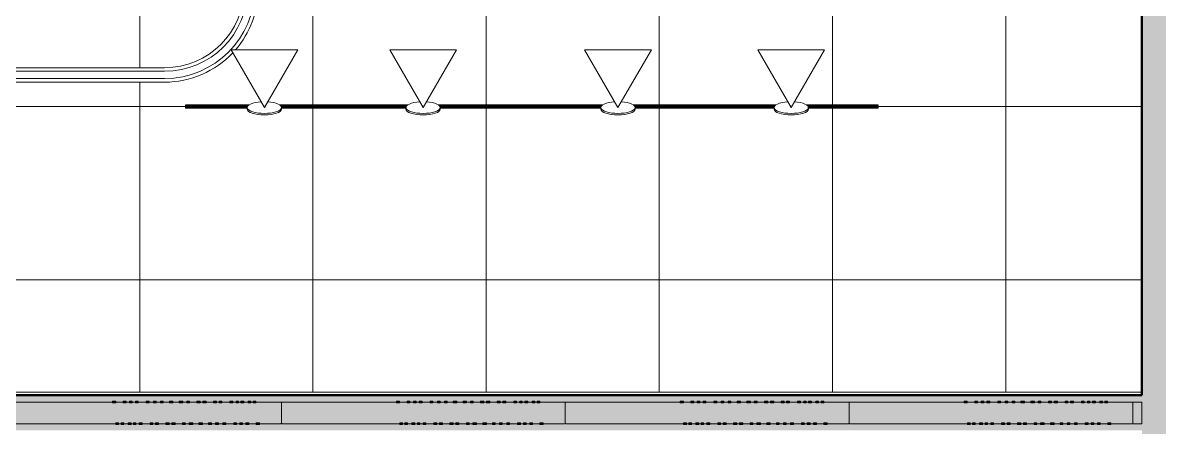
# Model space of a CAD drawing. Header units: inches. Extents: x -956 to 1409, y -1120 to 895.
# Drawn here: x -284.8 to -127.3, y 328.2 to 384.3 of the extents above; entities that cross this region are included whole.
import ezdxf

# ---------------------------------------------------------------- set-up
doc = ezdxf.new("R2010")
doc.units = ezdxf.units.IN
doc.header["$MEASUREMENT"] = 0
for name, color, linetype, lineweight in [('A-CLNG-PATT', 13, 'Continuous', 13), ('A-GENM', 13, 'Continuous', 13), ('A-WALL-PATT', 111, 'Continuous', 13), ('E-LITE-EQPM', 33, 'Continuous', 9), ('I-WALL', 2, 'Continuous', 13)]:
    doc.layers.add(name, color=color, linetype=linetype, lineweight=lineweight)

# ---------------------------------------------------------------- blocks, each defined once
blk = doc.blocks.new('Lighting - Track - Flexible_Cooper_Halo_LF4_ LF8 - Lighting - Track - Flexible_Cooper_Halo_LF4-V61-7TH FLOOR TELECOM RCP')
at = {"layer": 'E-LITE-EQPM', "color": 9}
for p, q in [((-24, 0.23), (-24, 0.23)), ((-15.44, 0.23), (-24, 0.23)), ((-15.44, 0.22), (-24, 0.22)), ((-24, 0.22), (-24, -0.22)), ((-24, 0.22), (-24, 0.22)), ((-24, 0.08), (-24, 0.11)), ((-15.43, 0.11), (-24, 0.11)), ((-15.42, 0.08), (-24, 0.08)), ((-24, 0.03), (-15.4, 0.03)), ((-10.73, 0.03), (6.6, 0.03)), ((6.58, 0.08), (-10.71, 0.08)), ((6.57, 0.11), (-10.7, 0.11)), ((6.56, 0.23), (-10.69, 0.23)), ((6.56, 0.22), (-10.69, 0.22)), ((11.27, 0.03), (24, 0.03)), ((24, 0.08), (11.29, 0.08)), ((24, 0.11), (11.3, 0.11)), ((24, 0.23), (11.31, 0.23)), ((24, 0.22), (11.31, 0.22)), ((24, 0.23), (24, 0.23)), ((24, -0.22), (24, 0.22)), ((24, 0.22), (24, 0.22)), ((24, 0.11), (24, 0.08)), ((-15.37, -0.03), (-24, -0.03)), ((-24, -0.11), (-24, -0.08)), ((-15.36, -0.08), (-24, -0.08)), ((-24, -0.11), (-15.32, -0.11)), ((-24, -0.22), (-15.18, -0.22)), ((-24, -0.22), (-24, -0.22)), ((-24, -0.23), (-24, -0.23)), ((-15.18, -0.23), (-24, -0.23)), ((6.82, -0.23), (-10.95, -0.23)), ((-10.94, -0.22), (6.82, -0.22)), ((-10.81, -0.11), (6.68, -0.11)), ((6.64, -0.08), (-10.77, -0.08)), ((6.63, -0.03), (-10.75, -0.03)), ((24, -0.23), (11.05, -0.23)), ((11.06, -0.22), (24, -0.22)), ((11.19, -0.11), (24, -0.11)), ((24, -0.08), (11.23, -0.08)), ((24, -0.03), (11.25, -0.03)), ((24, -0.08), (24, -0.11)), ((24, -0.22), (24, -0.22)), ((24, -0.23), (24, -0.23))]:
    blk.add_line(p, q, dxfattribs=at)
blk = doc.blocks.new('Lighting - Track Head - Spot - Lighting - Track Head - Spot-5499910-7TH FLOOR TELECOM RCP')
at = {"layer": 'E-LITE-EQPM', "color": 9}
for p, q in [((-8, 4.62), (-8, -4.62)), ((0, 0), (-8, 4.62)), ((0.02, 2.38), (0.23, 2.38)), ((-8, -4.62), (0, 0)), ((0.23, -2.38), (0.02, -2.38))]:
    blk.add_line(p, q, dxfattribs=at)
for centre, start_param, end_param in [((0.02, 0), 4.712389, 7.664978), ((0.23, 0), 4.712389, 6.283185), ((0.02, 0), 1.7598, 4.712389), ((0.23, 0), 3.141593, 4.712389)]:
    blk.add_ellipse(centre, major_axis=(0, 2.38), ratio=0.34202, start_param=start_param, end_param=end_param, dxfattribs=at)
blk = doc.blocks.new('Lighting - Track - Flexible_Cooper_Halo_LF4_ LF8 - Lighting - Track - Flexible_Cooper_Halo_LF4-V62-7TH FLOOR TELECOM RCP')
at = {"layer": 'E-LITE-EQPM', "color": 9}
for p, q in [((-24, 0.23), (-24, 0.23)), ((-14.44, 0.23), (-24, 0.23)), ((-14.44, 0.22), (-24, 0.22)), ((-24, 0.22), (-24, -0.22)), ((-24, 0.22), (-24, 0.22)), ((-24, 0.08), (-24, 0.11)), ((-14.43, 0.11), (-24, 0.11)), ((-14.42, 0.08), (-24, 0.08)), ((-24, 0.03), (-14.4, 0.03)), ((-9.73, 0.03), (9.6, 0.03)), ((9.58, 0.08), (-9.71, 0.08)), ((9.57, 0.11), (-9.7, 0.11)), ((9.56, 0.23), (-9.69, 0.23)), ((9.56, 0.22), (-9.69, 0.22)), ((14.27, 0.03), (24, 0.03)), ((24, 0.08), (14.29, 0.08)), ((24, 0.11), (14.3, 0.11)), ((24, 0.23), (14.31, 0.23)), ((24, 0.22), (14.31, 0.22)), ((24, 0.23), (24, 0.23)), ((24, -0.22), (24, 0.22)), ((24, 0.22), (24, 0.22)), ((24, 0.11), (24, 0.08)), ((-14.37, -0.03), (-24, -0.03)), ((-24, -0.11), (-24, -0.08)), ((-14.36, -0.08), (-24, -0.08)), ((-24, -0.11), (-14.32, -0.11)), ((-24, -0.22), (-14.18, -0.22)), ((-24, -0.22), (-24, -0.22)), ((-24, -0.23), (-24, -0.23)), ((-14.18, -0.23), (-24, -0.23)), ((9.82, -0.23), (-9.95, -0.23)), ((-9.94, -0.22), (9.82, -0.22)), ((-9.81, -0.11), (9.68, -0.11)), ((9.64, -0.08), (-9.77, -0.08)), ((9.63, -0.03), (-9.75, -0.03)), ((24, -0.23), (14.05, -0.23)), ((14.06, -0.22), (24, -0.22)), ((14.19, -0.11), (24, -0.11)), ((24, -0.08), (14.23, -0.08)), ((24, -0.03), (14.25, -0.03)), ((24, -0.08), (24, -0.11)), ((24, -0.22), (24, -0.22)), ((24, -0.23), (24, -0.23))]:
    blk.add_line(p, q, dxfattribs=at)
blk = doc.blocks.new('Single Panel Right Angle _14_-20__ _4267-6096_ - 3_ _931_-4952213-7TH FLOOR TELECOM RCP')
at = {"layer": 'A-GENM', "lineweight": 9}
for p, q in [((4.29, 1.63), (4.75, 1.63)), ((4.29, 1.38), (4.29, 1.63)), ((4.75, 1.63), (4.75, 1.38)), ((5.78, 1.63), (6.18, 1.63)), ((5.78, 1.38), (5.78, 1.63)), ((6.18, 1.63), (6.18, 1.38)), ((6.66, 1.63), (7.04, 1.63)), ((6.66, 1.38), (6.66, 1.63)), ((7.04, 1.63), (7.04, 1.38)), ((7.47, 1.63), (7.86, 1.63)), ((7.47, 1.38), (7.47, 1.63)), ((7.86, 1.63), (7.86, 1.38)), ((8.97, 1.63), (9.36, 1.63)), ((8.97, 1.38), (8.97, 1.63)), ((9.36, 1.63), (9.36, 1.38)), ((9.98, 1.63), (10.36, 1.63)), ((9.98, 1.38), (9.98, 1.63)), ((10.36, 1.63), (10.36, 1.38)), ((10.95, 1.63), (11.33, 1.63)), ((10.95, 1.38), (10.95, 1.63)), ((11.33, 1.63), (11.33, 1.38)), ((12.18, 1.63), (12.67, 1.63)), ((12.18, 1.38), (12.18, 1.63)), ((12.67, 1.63), (12.67, 1.38)), ((13.54, 1.63), (14.04, 1.63)), ((13.54, 1.38), (13.54, 1.63)), ((14.04, 1.63), (14.04, 1.38)), ((14.57, 1.63), (14.95, 1.63)), ((14.57, 1.38), (14.57, 1.63)), ((14.95, 1.63), (14.95, 1.38)), ((15.98, 1.63), (16.42, 1.63)), ((15.98, 1.38), (15.98, 1.63)), ((16.42, 1.63), (16.42, 1.38)), ((16.8, 1.63), (17.26, 1.63)), ((16.8, 1.38), (16.8, 1.63)), ((17.26, 1.63), (17.26, 1.38)), ((18.28, 1.63), (18.68, 1.63)), ((18.28, 1.38), (18.28, 1.63)), ((18.68, 1.63), (18.68, 1.38)), ((19.05, 1.63), (19.45, 1.63)), ((19.05, 1.38), (19.05, 1.63)), ((19.45, 1.63), (19.45, 1.38)), ((20.55, 1.63), (20.94, 1.63)), ((20.55, 1.38), (20.55, 1.63)), ((20.94, 1.63), (20.94, 1.38)), ((21.41, 1.63), (21.74, 1.63)), ((21.41, 1.38), (21.41, 1.63)), ((21.74, 1.63), (21.74, 1.38)), ((22.08, 1.63), (22.49, 1.63)), ((22.08, 1.38), (22.08, 1.63)), ((22.49, 1.63), (22.49, 1.38)), ((23.09, 1.63), (23.47, 1.63)), ((23.09, 1.38), (23.09, 1.63)), ((23.47, 1.63), (23.47, 1.38)), ((23.8, 1.63), (24.18, 1.63)), ((23.8, 1.38), (23.8, 1.63)), ((24.18, 1.63), (24.18, 1.38)), ((43.62, 1.63), (44.08, 1.63)), ((43.62, 1.38), (43.62, 1.63)), ((44.08, 1.63), (44.08, 1.38)), ((45.11, 1.63), (45.51, 1.63)), ((45.11, 1.38), (45.11, 1.63)), ((45.51, 1.63), (45.51, 1.38)), ((45.99, 1.63), (46.37, 1.63)), ((45.99, 1.38), (45.99, 1.63)), ((46.37, 1.63), (46.37, 1.38)), ((46.79, 1.63), (47.19, 1.63)), ((46.79, 1.38), (46.79, 1.63)), ((47.19, 1.63), (47.19, 1.38)), ((48.3, 1.63), (48.69, 1.63)), ((48.3, 1.38), (48.3, 1.63)), ((48.69, 1.63), (48.69, 1.38)), ((49.31, 1.63), (49.69, 1.63)), ((49.31, 1.38), (49.31, 1.63)), ((49.69, 1.63), (49.69, 1.38)), ((50.27, 1.63), (50.66, 1.63)), ((50.27, 1.38), (50.27, 1.63)), ((50.66, 1.63), (50.66, 1.38)), ((51.51, 1.63), (52, 1.63)), ((51.51, 1.38), (51.51, 1.63)), ((52, 1.63), (52, 1.38)), ((52.87, 1.63), (53.37, 1.63)), ((52.87, 1.38), (52.87, 1.63)), ((53.37, 1.63), (53.37, 1.38)), ((53.9, 1.63), (54.28, 1.63)), ((53.9, 1.38), (53.9, 1.63)), ((54.28, 1.63), (54.28, 1.38)), ((55.31, 1.63), (55.75, 1.63)), ((55.31, 1.38), (55.31, 1.63)), ((55.75, 1.63), (55.75, 1.38)), ((56.13, 1.63), (56.59, 1.63)), ((56.13, 1.38), (56.13, 1.63)), ((56.59, 1.63), (56.59, 1.38)), ((57.61, 1.63), (58.01, 1.63)), ((57.61, 1.38), (57.61, 1.63)), ((58.01, 1.63), (58.01, 1.38)), ((58.38, 1.63), (58.78, 1.63)), ((58.38, 1.38), (58.38, 1.63)), ((58.78, 1.63), (58.78, 1.38)), ((59.88, 1.63), (60.27, 1.63)), ((59.88, 1.38), (59.88, 1.63)), ((60.27, 1.63), (60.27, 1.38)), ((60.74, 1.63), (61.07, 1.63)), ((60.74, 1.38), (60.74, 1.63)), ((61.07, 1.63), (61.07, 1.38)), ((61.41, 1.63), (61.82, 1.63)), ((61.41, 1.38), (61.41, 1.63)), ((61.82, 1.63), (61.82, 1.38)), ((62.42, 1.63), (62.79, 1.63)), ((62.42, 1.38), (62.42, 1.63)), ((62.79, 1.63), (62.79, 1.38)), ((63.13, 1.63), (63.51, 1.63)), ((63.13, 1.38), (63.13, 1.63)), ((63.51, 1.63), (63.51, 1.38)), ((82.95, 1.63), (83.41, 1.63)), ((82.95, 1.38), (82.95, 1.63)), ((83.41, 1.63), (83.41, 1.38)), ((84.43, 1.63), (84.83, 1.63)), ((84.43, 1.38), (84.43, 1.63)), ((84.83, 1.63), (84.83, 1.38)), ((85.32, 1.63), (85.69, 1.63)), ((85.32, 1.38), (85.32, 1.63)), ((85.69, 1.63), (85.69, 1.38)), ((86.12, 1.63), (86.52, 1.63)), ((86.12, 1.38), (86.12, 1.63)), ((86.52, 1.63), (86.52, 1.38)), ((87.62, 1.63), (88.02, 1.63)), ((87.62, 1.38), (87.62, 1.63)), ((88.02, 1.63), (88.02, 1.38)), ((88.64, 1.63), (89.02, 1.63)), ((88.64, 1.38), (88.64, 1.63)), ((89.02, 1.63), (89.02, 1.38)), ((89.6, 1.63), (89.99, 1.63)), ((89.6, 1.38), (89.6, 1.63)), ((89.99, 1.63), (89.99, 1.38)), ((90.83, 1.63), (91.33, 1.63)), ((90.83, 1.38), (90.83, 1.63)), ((91.33, 1.63), (91.33, 1.38)), ((92.2, 1.63), (92.7, 1.63)), ((92.2, 1.38), (92.2, 1.63)), ((92.7, 1.63), (92.7, 1.38)), ((93.23, 1.63), (93.61, 1.63)), ((93.23, 1.38), (93.23, 1.63)), ((93.61, 1.63), (93.61, 1.38)), ((94.64, 1.63), (95.08, 1.63)), ((94.64, 1.38), (94.64, 1.63)), ((95.08, 1.63), (95.08, 1.38)), ((95.46, 1.63), (95.91, 1.63)), ((95.46, 1.38), (95.46, 1.63)), ((95.91, 1.63), (95.91, 1.38)), ((96.94, 1.63), (97.34, 1.63)), ((96.94, 1.38), (96.94, 1.63)), ((97.34, 1.63), (97.34, 1.38)), ((97.71, 1.63), (98.11, 1.63)), ((97.71, 1.38), (97.71, 1.63)), ((98.11, 1.63), (98.11, 1.38)), ((99.21, 1.63), (99.6, 1.63)), ((99.21, 1.38), (99.21, 1.63)), ((99.6, 1.63), (99.6, 1.38)), ((100.07, 1.63), (100.4, 1.63)), ((100.07, 1.38), (100.07, 1.63)), ((100.4, 1.63), (100.4, 1.38)), ((100.74, 1.63), (101.15, 1.63)), ((100.74, 1.38), (100.74, 1.63)), ((101.15, 1.63), (101.15, 1.38)), ((101.75, 1.63), (102.12, 1.63)), ((101.75, 1.38), (101.75, 1.63)), ((102.12, 1.63), (102.12, 1.38)), ((102.46, 1.63), (102.84, 1.63)), ((102.46, 1.38), (102.46, 1.63)), ((102.84, 1.63), (102.84, 1.38)), ((122.28, 1.63), (122.74, 1.63)), ((122.28, 1.38), (122.28, 1.63)), ((122.74, 1.63), (122.74, 1.38)), ((123.76, 1.63), (124.16, 1.63)), ((123.76, 1.38), (123.76, 1.63)), ((124.16, 1.63), (124.16, 1.38)), ((124.65, 1.63), (125.02, 1.63)), ((124.65, 1.38), (124.65, 1.63)), ((125.02, 1.63), (125.02, 1.38)), ((125.45, 1.63), (125.85, 1.63)), ((125.45, 1.38), (125.45, 1.63)), ((125.85, 1.63), (125.85, 1.38)), ((126.95, 1.63), (127.35, 1.63)), ((126.95, 1.38), (126.95, 1.63)), ((127.35, 1.63), (127.35, 1.38)), ((127.97, 1.63), (128.35, 1.63)), ((127.97, 1.38), (127.97, 1.63)), ((128.35, 1.63), (128.35, 1.38)), ((128.93, 1.63), (129.32, 1.63)), ((128.93, 1.38), (128.93, 1.63)), ((129.32, 1.63), (129.32, 1.38)), ((130.16, 1.63), (130.66, 1.63)), ((130.16, 1.38), (130.16, 1.63)), ((130.66, 1.63), (130.66, 1.38)), ((131.53, 1.63), (132.03, 1.63)), ((131.53, 1.38), (131.53, 1.63)), ((132.03, 1.63), (132.03, 1.38)), ((132.56, 1.63), (132.94, 1.63)), ((132.56, 1.38), (132.56, 1.63)), ((132.94, 1.63), (132.94, 1.38)), ((133.97, 1.63), (134.41, 1.63)), ((133.97, 1.38), (133.97, 1.63)), ((134.41, 1.63), (134.41, 1.38)), ((134.79, 1.63), (135.24, 1.63)), ((134.79, 1.38), (134.79, 1.63)), ((135.24, 1.63), (135.24, 1.38)), ((136.27, 1.63), (136.67, 1.63)), ((136.27, 1.38), (136.27, 1.63)), ((136.67, 1.63), (136.67, 1.38)), ((137.04, 1.63), (137.44, 1.63)), ((137.04, 1.38), (137.04, 1.63)), ((137.44, 1.63), (137.44, 1.38)), ((138.54, 1.63), (138.93, 1.63)), ((138.54, 1.38), (138.54, 1.63)), ((138.93, 1.63), (138.93, 1.38)), ((139.4, 1.63), (139.73, 1.63)), ((139.4, 1.38), (139.4, 1.63)), ((139.73, 1.63), (139.73, 1.38)), ((140.07, 1.63), (140.48, 1.63)), ((140.07, 1.38), (140.07, 1.63)), ((140.48, 1.63), (140.48, 1.38)), ((141.08, 1.63), (141.45, 1.63)), ((141.08, 1.38), (141.08, 1.63)), ((141.45, 1.63), (141.45, 1.38)), ((141.79, 1.63), (142.16, 1.63)), ((141.79, 1.38), (141.79, 1.63)), ((142.16, 1.63), (142.16, 1.38)), ((4.75, 1.38), (4.29, 1.38)), ((6.18, 1.38), (5.78, 1.38)), ((7.04, 1.38), (6.66, 1.38)), ((7.86, 1.38), (7.47, 1.38)), ((9.36, 1.38), (8.97, 1.38)), ((10.36, 1.38), (9.98, 1.38)), ((11.33, 1.38), (10.95, 1.38)), ((12.67, 1.38), (12.18, 1.38)), ((14.04, 1.38), (13.54, 1.38)), ((14.95, 1.38), (14.57, 1.38)), ((16.42, 1.38), (15.98, 1.38)), ((17.26, 1.38), (16.8, 1.38)), ((18.68, 1.38), (18.28, 1.38)), ((19.45, 1.38), (19.05, 1.38)), ((20.94, 1.38), (20.55, 1.38)), ((21.74, 1.38), (21.41, 1.38)), ((22.49, 1.38), (22.08, 1.38)), ((23.47, 1.38), (23.09, 1.38)), ((24.18, 1.38), (23.8, 1.38)), ((44.08, 1.38), (43.62, 1.38)), ((45.51, 1.38), (45.11, 1.38)), ((46.37, 1.38), (45.99, 1.38)), ((47.19, 1.38), (46.79, 1.38)), ((48.69, 1.38), (48.3, 1.38)), ((49.69, 1.38), (49.31, 1.38)), ((50.66, 1.38), (50.27, 1.38)), ((52, 1.38), (51.51, 1.38)), ((53.37, 1.38), (52.87, 1.38)), ((54.28, 1.38), (53.9, 1.38)), ((55.75, 1.38), (55.31, 1.38)), ((56.59, 1.38), (56.13, 1.38)), ((58.01, 1.38), (57.61, 1.38)), ((58.78, 1.38), (58.38, 1.38)), ((60.27, 1.38), (59.88, 1.38)), ((61.07, 1.38), (60.74, 1.38)), ((61.82, 1.38), (61.41, 1.38)), ((62.79, 1.38), (62.42, 1.38)), ((63.51, 1.38), (63.13, 1.38)), ((83.41, 1.38), (82.95, 1.38)), ((84.83, 1.38), (84.43, 1.38)), ((85.69, 1.38), (85.32, 1.38)), ((86.52, 1.38), (86.12, 1.38)), ((88.02, 1.38), (87.62, 1.38)), ((89.02, 1.38), (88.64, 1.38)), ((89.99, 1.38), (89.6, 1.38)), ((91.33, 1.38), (90.83, 1.38)), ((92.7, 1.38), (92.2, 1.38)), ((93.61, 1.38), (93.23, 1.38)), ((95.08, 1.38), (94.64, 1.38)), ((95.91, 1.38), (95.46, 1.38)), ((97.34, 1.38), (96.94, 1.38)), ((98.11, 1.38), (97.71, 1.38)), ((99.6, 1.38), (99.21, 1.38)), ((100.4, 1.38), (100.07, 1.38)), ((101.15, 1.38), (100.74, 1.38)), ((102.12, 1.38), (101.75, 1.38)), ((102.84, 1.38), (102.46, 1.38)), ((122.74, 1.38), (122.28, 1.38)), ((124.16, 1.38), (123.76, 1.38)), ((125.02, 1.38), (124.65, 1.38)), ((125.85, 1.38), (125.45, 1.38)), ((127.35, 1.38), (126.95, 1.38)), ((128.35, 1.38), (127.97, 1.38)), ((129.32, 1.38), (128.93, 1.38)), ((130.66, 1.38), (130.16, 1.38)), ((132.03, 1.38), (131.53, 1.38)), ((132.94, 1.38), (132.56, 1.38)), ((134.41, 1.38), (133.97, 1.38)), ((135.24, 1.38), (134.79, 1.38)), ((136.67, 1.38), (136.27, 1.38)), ((137.44, 1.38), (137.04, 1.38)), ((138.93, 1.38), (138.54, 1.38)), ((139.73, 1.38), (139.4, 1.38)), ((140.48, 1.38), (140.07, 1.38)), ((141.45, 1.38), (141.08, 1.38)), ((142.16, 1.38), (141.79, 1.38)), ((4.77, -1.63), (4.77, -1.38)), ((4.77, -1.38), (5.14, -1.38)), ((5.14, -1.38), (5.14, -1.63)), ((5.48, -1.63), (5.48, -1.38)), ((5.48, -1.38), (5.85, -1.38)), ((5.85, -1.38), (5.85, -1.63)), ((6.45, -1.63), (6.45, -1.38)), ((6.45, -1.38), (6.87, -1.38)), ((6.87, -1.38), (6.87, -1.63)), ((7.2, -1.63), (7.2, -1.38)), ((7.2, -1.38), (7.53, -1.38)), ((7.53, -1.38), (7.53, -1.63)), ((8, -1.63), (8, -1.38)), ((8, -1.38), (8.39, -1.38)), ((8.39, -1.38), (8.39, -1.63)), ((9.5, -1.63), (9.5, -1.38)), ((9.5, -1.38), (9.9, -1.38)), ((9.9, -1.38), (9.9, -1.63)), ((10.26, -1.63), (10.26, -1.38)), ((10.26, -1.38), (10.66, -1.38)), ((10.66, -1.38), (10.66, -1.63)), ((11.69, -1.63), (11.69, -1.38)), ((11.69, -1.38), (12.15, -1.38)), ((12.15, -1.38), (12.15, -1.63)), ((12.53, -1.63), (12.53, -1.38)), ((12.53, -1.38), (12.97, -1.38)), ((12.97, -1.38), (12.97, -1.63)), ((13.99, -1.63), (13.99, -1.38)), ((13.99, -1.38), (14.38, -1.38)), ((14.38, -1.38), (14.38, -1.63)), ((14.91, -1.63), (14.91, -1.38)), ((14.91, -1.38), (15.41, -1.38)), ((15.41, -1.38), (15.41, -1.63)), ((16.28, -1.63), (16.28, -1.38)), ((16.28, -1.38), (16.77, -1.38)), ((16.77, -1.38), (16.77, -1.63)), ((17.62, -1.63), (17.62, -1.38)), ((17.62, -1.38), (18, -1.38)), ((18, -1.38), (18, -1.63)), ((18.59, -1.63), (18.59, -1.38)), ((18.59, -1.38), (18.96, -1.38)), ((18.96, -1.38), (18.96, -1.63)), ((19.59, -1.63), (19.59, -1.38)), ((19.59, -1.38), (19.98, -1.38)), ((19.98, -1.38), (19.98, -1.63)), ((21.08, -1.63), (21.08, -1.38)), ((21.08, -1.38), (21.48, -1.38)), ((21.48, -1.38), (21.48, -1.63)), ((21.91, -1.63), (21.91, -1.38)), ((21.91, -1.38), (22.28, -1.38)), ((22.28, -1.38), (22.28, -1.63)), ((22.77, -1.63), (22.77, -1.38)), ((22.77, -1.38), (23.17, -1.38)), ((23.17, -1.38), (23.17, -1.63)), ((24.2, -1.63), (24.2, -1.38)), ((24.2, -1.38), (24.65, -1.38)), ((24.65, -1.38), (24.65, -1.63)), ((44.1, -1.63), (44.1, -1.38)), ((44.1, -1.38), (44.47, -1.38)), ((44.47, -1.38), (44.47, -1.63)), ((44.81, -1.63), (44.81, -1.38)), ((44.81, -1.38), (45.18, -1.38)), ((45.18, -1.38), (45.18, -1.63)), ((45.78, -1.63), (45.78, -1.38)), ((45.78, -1.38), (46.19, -1.38)), ((46.19, -1.38), (46.19, -1.63)), ((46.53, -1.63), (46.53, -1.38)), ((46.53, -1.38), (46.86, -1.38)), ((46.86, -1.38), (46.86, -1.63)), ((47.33, -1.63), (47.33, -1.38)), ((47.33, -1.38), (47.72, -1.38)), ((47.72, -1.38), (47.72, -1.63)), ((48.83, -1.63), (48.83, -1.38)), ((48.83, -1.38), (49.23, -1.38)), ((49.23, -1.38), (49.23, -1.63)), ((49.59, -1.63), (49.59, -1.38)), ((49.59, -1.38), (49.99, -1.38)), ((49.99, -1.38), (49.99, -1.63)), ((51.02, -1.63), (51.02, -1.38)), ((51.02, -1.38), (51.48, -1.38)), ((51.48, -1.38), (51.48, -1.63)), ((51.85, -1.63), (51.85, -1.38)), ((51.85, -1.38), (52.3, -1.38)), ((52.3, -1.38), (52.3, -1.63)), ((53.32, -1.63), (53.32, -1.38)), ((53.32, -1.38), (53.71, -1.38)), ((53.71, -1.38), (53.71, -1.63)), ((54.24, -1.63), (54.24, -1.38)), ((54.24, -1.38), (54.74, -1.38)), ((54.74, -1.38), (54.74, -1.63)), ((55.61, -1.63), (55.61, -1.38)), ((55.61, -1.38), (56.1, -1.38)), ((56.1, -1.38), (56.1, -1.63)), ((56.95, -1.63), (56.95, -1.38)), ((56.95, -1.38), (57.33, -1.38)), ((57.33, -1.38), (57.33, -1.63)), ((57.92, -1.63), (57.92, -1.38)), ((57.92, -1.38), (58.29, -1.38)), ((58.29, -1.38), (58.29, -1.63)), ((58.92, -1.63), (58.92, -1.38)), ((58.92, -1.38), (59.31, -1.38)), ((59.31, -1.38), (59.31, -1.63)), ((60.41, -1.63), (60.41, -1.38)), ((60.41, -1.38), (60.81, -1.38)), ((60.81, -1.38), (60.81, -1.63)), ((61.24, -1.63), (61.24, -1.38)), ((61.24, -1.38), (61.61, -1.38)), ((61.61, -1.38), (61.61, -1.63)), ((62.1, -1.63), (62.1, -1.38)), ((62.1, -1.38), (62.5, -1.38)), ((62.5, -1.38), (62.5, -1.63)), ((63.53, -1.63), (63.53, -1.38)), ((63.53, -1.38), (63.98, -1.38)), ((63.98, -1.38), (63.98, -1.63)), ((83.43, -1.63), (83.43, -1.38)), ((83.43, -1.38), (83.8, -1.38)), ((83.8, -1.38), (83.8, -1.63)), ((84.14, -1.63), (84.14, -1.38)), ((84.14, -1.38), (84.51, -1.38)), ((84.51, -1.38), (84.51, -1.63)), ((85.11, -1.63), (85.11, -1.38)), ((85.11, -1.38), (85.52, -1.38)), ((85.52, -1.38), (85.52, -1.63)), ((85.86, -1.63), (85.86, -1.38)), ((85.86, -1.38), (86.19, -1.38)), ((86.19, -1.38), (86.19, -1.63)), ((86.66, -1.63), (86.66, -1.38)), ((86.66, -1.38), (87.05, -1.38)), ((87.05, -1.38), (87.05, -1.63)), ((88.16, -1.63), (88.16, -1.38)), ((88.16, -1.38), (88.55, -1.38)), ((88.55, -1.38), (88.55, -1.63)), ((88.92, -1.63), (88.92, -1.38)), ((88.92, -1.38), (89.32, -1.38)), ((89.32, -1.38), (89.32, -1.63)), ((90.35, -1.63), (90.35, -1.38)), ((90.35, -1.38), (90.8, -1.38)), ((90.8, -1.38), (90.8, -1.63)), ((91.18, -1.63), (91.18, -1.38)), ((91.18, -1.38), (91.63, -1.38)), ((91.63, -1.38), (91.63, -1.63)), ((92.65, -1.63), (92.65, -1.38)), ((92.65, -1.38), (93.04, -1.38)), ((93.04, -1.38), (93.04, -1.63)), ((93.57, -1.63), (93.57, -1.38)), ((93.57, -1.38), (94.07, -1.38)), ((94.07, -1.38), (94.07, -1.63)), ((94.94, -1.63), (94.94, -1.38)), ((94.94, -1.38), (95.43, -1.38)), ((95.43, -1.38), (95.43, -1.63)), ((96.27, -1.63), (96.27, -1.38)), ((96.27, -1.38), (96.66, -1.38)), ((96.66, -1.38), (96.66, -1.63)), ((97.25, -1.63), (97.25, -1.38)), ((97.25, -1.38), (97.62, -1.38)), ((97.62, -1.38), (97.62, -1.63)), ((98.25, -1.63), (98.25, -1.38)), ((98.25, -1.38), (98.64, -1.38)), ((98.64, -1.38), (98.64, -1.63)), ((99.74, -1.63), (99.74, -1.38)), ((99.74, -1.38), (100.14, -1.38)), ((100.14, -1.38), (100.14, -1.63)), ((100.57, -1.63), (100.57, -1.38)), ((100.57, -1.38), (100.94, -1.38)), ((100.94, -1.38), (100.94, -1.63)), ((101.43, -1.63), (101.43, -1.38)), ((101.43, -1.38), (101.83, -1.38)), ((101.83, -1.38), (101.83, -1.63)), ((102.86, -1.63), (102.86, -1.38)), ((102.86, -1.38), (103.31, -1.38)), ((103.31, -1.38), (103.31, -1.63)), ((122.76, -1.63), (122.76, -1.38)), ((122.76, -1.38), (123.13, -1.38)), ((123.13, -1.38), (123.13, -1.63)), ((123.47, -1.63), (123.47, -1.38)), ((123.47, -1.38), (123.84, -1.38)), ((123.84, -1.38), (123.84, -1.63)), ((124.44, -1.63), (124.44, -1.38)), ((124.44, -1.38), (124.85, -1.38)), ((124.85, -1.38), (124.85, -1.63)), ((125.19, -1.63), (125.19, -1.38)), ((125.19, -1.38), (125.52, -1.38)), ((125.52, -1.38), (125.52, -1.63)), ((125.99, -1.63), (125.99, -1.38)), ((125.99, -1.38), (126.38, -1.38)), ((126.38, -1.38), (126.38, -1.63)), ((127.48, -1.63), (127.48, -1.38)), ((127.48, -1.38), (127.88, -1.38)), ((127.88, -1.38), (127.88, -1.63)), ((128.25, -1.63), (128.25, -1.38)), ((128.25, -1.38), (128.65, -1.38)), ((128.65, -1.38), (128.65, -1.63)), ((129.68, -1.63), (129.68, -1.38)), ((129.68, -1.38), (130.13, -1.38)), ((130.13, -1.38), (130.13, -1.63)), ((130.51, -1.63), (130.51, -1.38)), ((130.51, -1.38), (130.95, -1.38)), ((130.95, -1.38), (130.95, -1.63)), ((131.98, -1.63), (131.98, -1.38)), ((131.98, -1.38), (132.36, -1.38)), ((132.36, -1.38), (132.36, -1.63)), ((132.89, -1.63), (132.89, -1.38)), ((132.89, -1.38), (133.4, -1.38)), ((133.4, -1.38), (133.4, -1.63)), ((134.26, -1.63), (134.26, -1.38)), ((134.26, -1.38), (134.76, -1.38)), ((134.76, -1.38), (134.76, -1.63)), ((135.6, -1.63), (135.6, -1.38)), ((135.6, -1.38), (135.99, -1.38)), ((135.99, -1.38), (135.99, -1.63)), ((136.57, -1.63), (136.57, -1.38)), ((136.57, -1.38), (136.95, -1.38)), ((136.95, -1.38), (136.95, -1.63)), ((137.57, -1.63), (137.57, -1.38)), ((137.57, -1.38), (137.97, -1.38)), ((137.97, -1.38), (137.97, -1.63)), ((139.07, -1.63), (139.07, -1.38)), ((139.07, -1.38), (139.47, -1.38)), ((139.47, -1.38), (139.47, -1.63)), ((139.9, -1.63), (139.9, -1.38)), ((139.9, -1.38), (140.27, -1.38)), ((140.27, -1.38), (140.27, -1.63)), ((140.76, -1.63), (140.76, -1.38)), ((140.76, -1.38), (141.16, -1.38)), ((141.16, -1.38), (141.16, -1.63)), ((142.18, -1.63), (142.18, -1.38)), ((142.18, -1.38), (142.64, -1.38)), ((142.64, -1.38), (142.64, -1.63)), ((5.14, -1.63), (4.77, -1.63)), ((5.85, -1.63), (5.48, -1.63)), ((6.87, -1.63), (6.45, -1.63)), ((7.53, -1.63), (7.2, -1.63)), ((8.39, -1.63), (8, -1.63)), ((9.9, -1.63), (9.5, -1.63)), ((10.66, -1.63), (10.26, -1.63)), ((12.15, -1.63), (11.69, -1.63)), ((12.97, -1.63), (12.53, -1.63)), ((14.38, -1.63), (13.99, -1.63)), ((15.41, -1.63), (14.91, -1.63)), ((16.77, -1.63), (16.28, -1.63)), ((18, -1.63), (17.62, -1.63)), ((18.96, -1.63), (18.59, -1.63)), ((19.98, -1.63), (19.59, -1.63)), ((21.48, -1.63), (21.08, -1.63)), ((22.28, -1.63), (21.91, -1.63)), ((23.17, -1.63), (22.77, -1.63)), ((24.65, -1.63), (24.2, -1.63)), ((44.47, -1.63), (44.1, -1.63)), ((45.18, -1.63), (44.81, -1.63)), ((46.19, -1.63), (45.78, -1.63)), ((46.86, -1.63), (46.53, -1.63)), ((47.72, -1.63), (47.33, -1.63)), ((49.23, -1.63), (48.83, -1.63)), ((49.99, -1.63), (49.59, -1.63)), ((51.48, -1.63), (51.02, -1.63)), ((52.3, -1.63), (51.85, -1.63)), ((53.71, -1.63), (53.32, -1.63)), ((54.74, -1.63), (54.24, -1.63)), ((56.1, -1.63), (55.61, -1.63)), ((57.33, -1.63), (56.95, -1.63)), ((58.29, -1.63), (57.92, -1.63)), ((59.31, -1.63), (58.92, -1.63)), ((60.81, -1.63), (60.41, -1.63)), ((61.61, -1.63), (61.24, -1.63)), ((62.5, -1.63), (62.1, -1.63)), ((63.98, -1.63), (63.53, -1.63)), ((83.8, -1.63), (83.43, -1.63)), ((84.51, -1.63), (84.14, -1.63)), ((85.52, -1.63), (85.11, -1.63)), ((86.19, -1.63), (85.86, -1.63)), ((87.05, -1.63), (86.66, -1.63)), ((88.55, -1.63), (88.16, -1.63)), ((89.32, -1.63), (88.92, -1.63)), ((90.8, -1.63), (90.35, -1.63)), ((91.63, -1.63), (91.18, -1.63)), ((93.04, -1.63), (92.65, -1.63)), ((94.07, -1.63), (93.57, -1.63)), ((95.43, -1.63), (94.94, -1.63)), ((96.66, -1.63), (96.27, -1.63)), ((97.62, -1.63), (97.25, -1.63)), ((98.64, -1.63), (98.25, -1.63)), ((100.14, -1.63), (99.74, -1.63)), ((100.94, -1.63), (100.57, -1.63)), ((101.83, -1.63), (101.43, -1.63)), ((103.31, -1.63), (102.86, -1.63)), ((123.13, -1.63), (122.76, -1.63)), ((123.84, -1.63), (123.47, -1.63)), ((124.85, -1.63), (124.44, -1.63)), ((125.52, -1.63), (125.19, -1.63)), ((126.38, -1.63), (125.99, -1.63)), ((127.88, -1.63), (127.48, -1.63)), ((128.65, -1.63), (128.25, -1.63)), ((130.13, -1.63), (129.68, -1.63)), ((130.95, -1.63), (130.51, -1.63)), ((132.36, -1.63), (131.98, -1.63)), ((133.4, -1.63), (132.89, -1.63)), ((134.76, -1.63), (134.26, -1.63)), ((135.99, -1.63), (135.6, -1.63)), ((136.95, -1.63), (136.57, -1.63)), ((137.97, -1.63), (137.57, -1.63)), ((139.47, -1.63), (139.07, -1.63)), ((140.27, -1.63), (139.9, -1.63)), ((141.16, -1.63), (140.76, -1.63)), ((142.64, -1.63), (142.18, -1.63))]:
    blk.add_line(p, q, dxfattribs=at)
at = {"layer": 'A-GENM', "color": 53, "lineweight": 20}
for p, q in [((0, 1.5), (1.25, 1.5)), ((0, -1.5), (0, 1.5)), ((1.25, 1.5), (1.25, -1.5)), ((1.25, -1.41), (1.25, 1.41)), ((1.34, 1.5), (40.49, 1.5)), ((40.58, -1.41), (40.58, 1.41)), ((40.58, 1.41), (40.58, -1.41)), ((40.67, 1.5), (79.82, 1.5)), ((79.91, -1.41), (79.91, 1.41)), ((79.91, 1.41), (79.91, -1.41)), ((80, 1.5), (119.15, 1.5)), ((119.24, -1.41), (119.24, 1.41)), ((119.24, 1.41), (119.24, -1.41)), ((119.33, 1.5), (158.47, 1.5)), ((1.25, -1.5), (0, -1.5)), ((40.49, -1.5), (1.34, -1.5)), ((79.82, -1.5), (40.67, -1.5)), ((119.15, -1.5), (80, -1.5)), ((158.47, -1.5), (119.33, -1.5))]:
    blk.add_line(p, q, dxfattribs=at)
at = {"layer": 'A-GENM', "color": 9, "lineweight": 9}
blk.add_line((173.77, -2.88), (0, -2.88), dxfattribs=at)
at = {"layer": 'A-GENM', "color": 53, "lineweight": 20}
for centre, start, end in [((1.34, 1.41), 90, 180), ((40.49, 1.41), 360, 90), ((40.67, 1.41), 90, 180), ((79.82, 1.41), 360, 90), ((80, 1.41), 90, 180), ((119.15, 1.41), 360, 90), ((119.33, 1.41), 90, 180), ((1.34, -1.41), 180, 270), ((40.49, -1.41), 270, 0), ((40.67, -1.41), 180, 270), ((79.82, -1.41), 270, 0), ((80, -1.41), 180, 270), ((119.15, -1.41), 270, 0), ((119.33, -1.41), 180, 270)]:
    blk.add_arc(centre, 0.0919, start, end, dxfattribs=at)
blk = doc.blocks.new('Cubicle_Curtain_with_bend_14534 - CUBICLETRACK-4954441-7TH FLOOR TELECOM RCP')
at = {"layer": 'A-GENM', "color": 53, "lineweight": 20}
for p, q in [((-11.93, -2.13), (-11.93, 1.87)), ((-11.93, 1.87), (-11.8, 1.87)), ((-11.8, 1.87), (-11.8, -2.13)), ((-10.05, -2.13), (-10.05, 1.87)), ((-9.93, 1.87), (-9.93, -2.13)), ((-7.93, -2.13), (-7.93, 1.87)), ((-7.8, 1.87), (-7.8, -2.13)), ((-6.05, -2.13), (-6.05, 1.87)), ((-5.93, 1.87), (-5.93, -2.13)), ((-3.93, -2.13), (-3.93, 1.87)), ((-3.8, 1.87), (-3.8, -2.13)), ((-2.05, -2.13), (-2.05, 1.87)), ((-1.93, 1.87), (-1.93, -2.13)), ((0.07, -2.13), (0.07, 1.87)), ((0.2, 1.87), (0.2, -2.13)), ((0.2, -2.13), (0.07, -2.13))]:
    blk.add_line(p, q, dxfattribs=at)
at = {"layer": 'A-GENM', "color": 9, "lineweight": 9}
for p, q in [((-11.93, 1), (-70, 1)), ((-70, 0.5), (-11.93, 0.5)), ((-10.05, 1), (-11.8, 1)), ((-11.8, 0.5), (-10.05, 0.5)), ((-7.93, 1), (-9.93, 1)), ((-9.93, 0.5), (-7.93, 0.5)), ((-6.05, 1), (-7.8, 1)), ((-7.8, 0.5), (-6.05, 0.5)), ((-3.93, 1), (-5.93, 1)), ((-5.93, 0.5), (-3.93, 0.5)), ((-2.05, 1), (-3.8, 1)), ((-3.8, 0.5), (-2.05, 0.5)), ((-0.03, 1), (-1.93, 1)), ((-1.93, 0.5), (-0.03, 0.5)), ((-11.93, -0.5), (-70, -0.5)), ((-70, -1), (-11.93, -1)), ((-10.05, -0.5), (-11.8, -0.5)), ((-11.8, -1), (-10.05, -1)), ((-7.93, -0.5), (-9.93, -0.5)), ((-9.93, -1), (-7.93, -1)), ((-6.05, -0.5), (-7.8, -0.5)), ((-7.8, -1), (-6.05, -1)), ((-3.93, -0.5), (-5.93, -0.5)), ((-5.93, -1), (-3.93, -1)), ((-2.05, -0.5), (-3.8, -0.5)), ((-3.8, -1), (-2.05, -1)), ((-0.03, -0.5), (-1.93, -0.5)), ((-1.93, -1), (-0.03, -1)), ((-83, -12), (-83, -55)), ((-82.5, -55), (-82.5, -12)), ((-81.5, -12), (-81.5, -55)), ((-81, -55), (-81, -12)), ((-34, -66), (-70, -66)), ((-34, -66.5), (-34, -66)), ((-34, -66.5), (-70, -66.5)), ((-34, -67.5), (-70, -67.5)), ((-34, -67.5), (-34, -66.5)), ((-34, -68), (-34, -67.5)), ((-34, -68), (-70, -68))]:
    blk.add_line(p, q, dxfattribs=at)
at = {"layer": 'A-GENM', "color": 53, "lineweight": 20}
for centre, radius, start, end in [((-8.93, 1.87), 1.13, 0, 180), ((-8.93, 1.87), 1, 0, 180), ((-4.93, 1.87), 1.13, 0, 180), ((-4.93, 1.87), 1, 360, 180), ((-0.93, 1.87), 1.13, 0, 180), ((-0.93, 1.87), 1, 0, 180), ((-10.93, -2.13), 1, 180, 0), ((-10.93, -2.13), 0.875, 180, 360), ((-6.93, -2.13), 1, 180, 0), ((-6.93, -2.13), 0.875, 180, 360), ((-2.93, -2.13), 1, 180, 0), ((-2.93, -2.13), 0.875, 180, 360)]:
    blk.add_arc(centre, radius, start, end, dxfattribs=at)
at = {"layer": 'A-GENM', "color": 9, "lineweight": 9}
for centre, radius, start, end in [((-70, -12), 12.5, 90, 180), ((-70, -12), 13, 90, 136.6708), ((-70, -12), 11.5, 90, 180), ((-70, -12), 11, 90, 180), ((-70, -12), 13, 138.9338, 180), ((-70, -55), 13, 180, 270), ((-70, -55), 12.5, 180, 270), ((-70, -55), 11.5, 180, 270), ((-70, -55), 11, 180, 270)]:
    blk.add_arc(centre, radius, start, end, dxfattribs=at)
blk = doc.blocks.new('18433_1 - AEO NY - CENTRAL_rvt-1-7TH FLOOR TELECOM RCP')
at = {"layer": 'A-CLNG-PATT'}
h = blk.add_hatch(dxfattribs=at)
h.set_pattern_fill('FP_19', color=253, style=0, pattern_type=2)
h.set_pattern_definition([(0, (19.4, 708.63), (0, -24), []), (270, (19.4, 708.63), (-24, -1e-15), [])])
h.paths.add_polyline_path([(-314.35, 333.07), (-309.23, 333.07), (-309.23, 354.65), (-314.35, 354.65), (-314.35, 337.64)], flags=0)
h.paths.add_polyline_path([(-303.48, 333.07), (-129.71, 333.07), (-129.71, 532.01), (-335.1, 532.01), (-335.1, 440.07), (-287.1, 440.07), (-287.1, 435.19), (-289.6, 435.19), (-289.6, 434.69), (-313.6, 434.69), (-313.6, 435.19), (-335.1, 435.19), (-335.1, 378.02), (-333.2, 378.02), (-333.2, 379.15), (-333.01, 379.74), (-332.48, 380.1), (-331.9, 380.1), (-331.4, 379.74), (-331.2, 379.15), (-331.2, 378.02), (-329.2, 378.02), (-329.2, 379.15), (-329.01, 379.74), (-328.48, 380.1), (-327.9, 380.1), (-327.4, 379.74), (-327.2, 379.15), (-327.2, 378.02), (-325.2, 378.02), (-325.2, 379.15), (-325.01, 379.74), (-324.48, 380.1), (-323.9, 380.1), (-323.4, 379.74), (-323.2, 379.15), (-323.2, 378.02), (-265.13, 378.02), (-262.89, 378.27), (-260.73, 378.96), (-258.88, 379.99), (-257.35, 381.25), (-255.99, 382.91), (-254.97, 384.81), (-254.34, 386.92), (-254.13, 389.02), (-254.13, 432.02), (-254.37, 434.27), (-255.07, 436.43), (-256.12, 438.29), (-257.35, 439.8), (-259.02, 441.17), (-261.08, 442.24), (-262.99, 442.81), (-265.13, 443.02), (-301.13, 443.02), (-301.13, 445.02), (-265.13, 445.02), (-262.6, 444.77), (-260.16, 444.03), (-257.91, 442.83), (-255.94, 441.22), (-254.25, 439.11), (-253.06, 436.81), (-252.37, 434.46), (-252.13, 432.02), (-252.13, 389.02), (-252.38, 386.49), (-253.12, 384.05), (-254.32, 381.8), (-255.37, 380.52), (-246.69, 380.52), (-250.87, 373.29), (-250.7, 373.28), (-250.12, 373.2), (-249.63, 373.07), (-249.07, 372.86), (-231.42, 372.86), (-231.37, 372.9), (-230.99, 373.07), (-230.5, 373.2), (-229.77, 373.31), (-233.93, 380.52), (-224.69, 380.52), (-228.87, 373.29), (-228.7, 373.28), (-228.12, 373.2), (-227.63, 373.07), (-227.07, 372.86), (-204.42, 372.86), (-204.37, 372.9), (-203.99, 373.07), (-203.5, 373.2), (-202.77, 373.31), (-206.93, 380.52), (-197.69, 380.52), (-201.87, 373.29), (-201.7, 373.28), (-201.12, 373.2), (-200.63, 373.07), (-200.07, 372.86), (-180.42, 372.86), (-180.37, 372.9), (-179.78, 373.13), (-179.5, 373.2), (-178.77, 373.31), (-182.93, 380.52), (-173.69, 380.52), (-177.87, 373.29), (-177.7, 373.28), (-177.12, 373.2), (-176.63, 373.07), (-176.07, 372.86), (-166.25, 372.85), (-166.25, 372.4), (-175.93, 372.4), (-175.96, 372.22), (-176.02, 372.08), (-176.25, 371.88), (-176.64, 371.71), (-177.12, 371.59), (-177.7, 371.5), (-178.61, 371.49), (-179.04, 371.52), (-179.78, 371.66), (-180.17, 371.79), (-180.49, 371.98), (-180.61, 372.09), (-180.73, 372.4), (-199.93, 372.4), (-199.94, 372.27), (-200.02, 372.08), (-200.25, 371.88), (-200.64, 371.71), (-201.12, 371.59), (-201.7, 371.5), (-202.61, 371.49), (-203.04, 371.52), (-203.5, 371.59), (-204.17, 371.79), (-204.49, 371.98), (-204.61, 372.09), (-204.73, 372.4), (-226.93, 372.4), (-226.96, 372.22), (-227.02, 372.08), (-227.25, 371.88), (-227.64, 371.71), (-228.12, 371.59), (-228.7, 371.5), (-229.61, 371.49), (-230.04, 371.52), (-230.6, 371.61), (-231.17, 371.79), (-231.49, 371.98), (-231.61, 372.09), (-231.73, 372.4), (-248.93, 372.4), (-248.96, 372.22), (-249.02, 372.08), (-249.25, 371.88), (-249.64, 371.71), (-250.12, 371.59), (-250.7, 371.5), (-251.61, 371.49), (-252.04, 371.52), (-252.5, 371.59), (-253.17, 371.79), (-253.49, 371.98), (-253.61, 372.09), (-253.73, 372.4), (-262.25, 372.41), (-262.25, 372.86), (-253.42, 372.86), (-253.37, 372.9), (-252.99, 373.07), (-252.5, 373.2), (-251.77, 373.31), (-255.7, 380.12), (-255.94, 379.83), (-258.05, 378.14), (-260.35, 376.96), (-262.69, 376.26), (-265.13, 376.02), (-323.2, 376.02), (-323.2, 375.15), (-323.33, 375.15), (-323.33, 376.02), (-325.08, 376.02), (-325.08, 375.15), (-325.29, 374.49), (-325.9, 374.08), (-326.55, 374.08), (-327.11, 374.49), (-327.33, 375.15), (-327.33, 376.02), (-329.08, 376.02), (-329.08, 375.15), (-329.29, 374.49), (-329.9, 374.08), (-330.55, 374.08), (-331.11, 374.49), (-331.33, 375.15), (-331.33, 376.02), (-333.08, 376.02), (-333.08, 375.15), (-333.29, 374.49), (-333.9, 374.08), (-334.55, 374.08), (-335.1, 374.48), (-335.1, 373.94), (-311.1, 373.94), (-311.1, 369.07), (-335.1, 369.07), (-335.1, 367.52), (-314.35, 367.52), (-314.35, 360.4), (-303.48, 360.4), (-303.48, 337.64)], flags=0)
h.paths.add_polyline_path([(-265.13, 372.73), (-265.13, 372.73), (-262.25, 372.73)], flags=0)
h.paths.add_polyline_path([(-333.9, 374.2), (-333.4, 374.56), (-333.2, 375.15), (-333.2, 376.02), (-335.1, 376.02), (-335.1, 374.83), (-335.01, 374.56), (-334.51, 374.2)], flags=0)
h.paths.add_polyline_path([(-329.9, 374.2), (-329.4, 374.56), (-329.2, 375.15), (-329.2, 376.02), (-331.2, 376.02), (-331.2, 375.15), (-331.01, 374.56), (-330.51, 374.2)], flags=0)
h.paths.add_polyline_path([(-326.51, 374.2), (-325.86, 374.23), (-325.4, 374.56), (-325.2, 375.15), (-325.2, 376.02), (-327.2, 376.02), (-327.2, 375.15), (-327.01, 374.56), (-326.55, 374.23)], flags=0)
h.paths.add_polyline_path([(-324.91, 378.02), (-323.33, 378.02), (-323.33, 379.15), (-323.5, 379.66), (-323.93, 379.98), (-324.51, 379.95), (-324.91, 379.66), (-325.08, 379.15), (-325.08, 378.02), (-325.01, 378.02)], flags=0)
h.paths.add_polyline_path([(-333.08, 378.02), (-331.33, 378.02), (-331.33, 379.15), (-331.5, 379.66), (-331.93, 379.98), (-332.51, 379.95), (-332.91, 379.66), (-333.08, 379.15)], flags=0)
h.paths.add_polyline_path([(-327.33, 378.02), (-327.33, 379.15), (-327.5, 379.66), (-327.93, 379.98), (-328.51, 379.95), (-328.91, 379.66), (-329.08, 379.15), (-329.08, 378.02), (-327.5, 378.02)], flags=0)
h.paths.add_polyline_path([(-160.63, 384.63), (-160.77, 384.63), (-160.77, 387.85), (-160.9, 388.15), (-161.03, 388.64), (-161.14, 389.37), (-168.35, 385.21), (-168.35, 394.45), (-161.12, 390.27), (-161.11, 390.44), (-161.03, 391.02), (-160.9, 391.51), (-160.77, 391.89), (-160.77, 411.85), (-160.9, 412.15), (-161.03, 412.64), (-161.14, 413.37), (-168.35, 409.21), (-168.35, 418.45), (-161.12, 414.27), (-161.11, 414.44), (-161.03, 415.02), (-160.88, 415.56), (-160.77, 415.89), (-160.77, 435.85), (-160.9, 436.15), (-161.03, 436.64), (-161.14, 437.37), (-168.35, 433.21), (-168.35, 442.45), (-161.12, 438.27), (-161.11, 438.44), (-161.03, 439.02), (-160.9, 439.51), (-160.77, 439.89), (-160.77, 459.85), (-160.9, 460.15), (-161.03, 460.64), (-161.14, 461.37), (-168.35, 457.21), (-168.35, 466.45), (-161.12, 462.27), (-161.11, 462.44), (-161.03, 463.02), (-160.9, 463.51), (-160.77, 463.89), (-160.76, 480.63), (-160.31, 480.63), (-160.31, 464.2), (-160.05, 464.18), (-159.91, 464.12), (-159.71, 463.89), (-159.54, 463.5), (-159.42, 463.02), (-159.34, 462.44), (-159.31, 461.83), (-159.34, 461.21), (-159.46, 460.49), (-159.62, 459.97), (-159.81, 459.65), (-159.92, 459.53), (-160.12, 459.45), (-160.31, 459.45), (-160.31, 440.2), (-160.05, 440.18), (-159.91, 440.12), (-159.71, 439.89), (-159.54, 439.5), (-159.42, 439.02), (-159.34, 438.44), (-159.31, 437.83), (-159.34, 437.21), (-159.46, 436.49), (-159.62, 435.97), (-159.81, 435.65), (-159.92, 435.53), (-160.12, 435.45), (-160.31, 435.45), (-160.31, 416.2), (-160.05, 416.18), (-159.91, 416.12), (-159.71, 415.89), (-159.54, 415.5), (-159.42, 415.02), (-159.34, 414.44), (-159.31, 413.83), (-159.34, 413.21), (-159.46, 412.49), (-159.62, 411.97), (-159.81, 411.65), (-159.92, 411.53), (-160.12, 411.45), (-160.31, 411.45), (-160.31, 392.2), (-160.05, 392.18), (-159.91, 392.12), (-159.71, 391.89), (-159.54, 391.5), (-159.42, 391.02), (-159.34, 390.44), (-159.31, 389.83), (-159.34, 389.21), (-159.46, 388.49), (-159.62, 387.97), (-159.81, 387.65), (-159.92, 387.53), (-160.12, 387.45), (-160.31, 387.45), (-160.35, 384.63), (-160.63, 384.63)], flags=0)
h.paths.add_polyline_path([(-160.63, 380.93), (-160.63, 380.93), (-160.63, 384.63)], flags=0)
h.paths.add_polyline_path([(-280.69, 384.63), (-280.82, 384.63), (-280.82, 390.04), (-280.98, 389.59), (-281.05, 389.42), (-281.25, 389.18), (-281.46, 389.1), (-281.77, 389.14), (-281.88, 389.18), (-282.07, 389.42), (-282.27, 389.91), (-282.37, 390.29), (-282.47, 391.17), (-282.47, 391.78), (-282.45, 392.09), (-282.37, 392.66), (-282.16, 393.33), (-282.04, 393.58), (-281.87, 393.77), (-281.67, 393.85), (-281.41, 393.83), (-281.25, 393.77), (-281.05, 393.53), (-280.82, 392.91), (-280.82, 402.57), (-281.07, 402.59), (-281.21, 402.65), (-281.41, 402.89), (-281.58, 403.27), (-281.71, 403.76), (-281.79, 404.33), (-281.8, 405.25), (-281.77, 405.67), (-281.71, 406.13), (-281.5, 406.8), (-281.31, 407.12), (-281.2, 407.24), (-281, 407.32), (-280.82, 407.32), (-280.82, 414.57), (-281.07, 414.59), (-281.21, 414.65), (-281.41, 414.89), (-281.58, 415.27), (-281.71, 415.76), (-281.79, 416.33), (-281.8, 417.25), (-281.77, 417.67), (-281.71, 418.13), (-281.5, 418.8), (-281.31, 419.12), (-281.2, 419.24), (-281, 419.32), (-280.82, 419.32), (-280.82, 426.6), (-281.07, 426.63), (-281.21, 426.68), (-281.41, 426.92), (-281.58, 427.31), (-281.71, 427.79), (-281.79, 428.36), (-281.8, 429.28), (-281.77, 429.7), (-281.71, 430.16), (-281.5, 430.83), (-281.31, 431.15), (-281.2, 431.27), (-281, 431.35), (-280.82, 431.35), (-280.81, 432.63), (-280.37, 432.63), (-280.37, 430.98), (-280.22, 430.65), (-280.09, 430.16), (-279.98, 429.43), (-272.77, 433.59), (-272.77, 424.36), (-280, 428.53), (-280.01, 428.36), (-280.09, 427.79), (-280.22, 427.3), (-280.37, 426.92), (-280.37, 418.95), (-280.22, 418.62), (-280.09, 418.13), (-279.98, 417.4), (-272.77, 421.56), (-272.77, 412.32), (-280, 416.5), (-280.01, 416.33), (-280.15, 415.56), (-280.22, 415.26), (-280.37, 414.89), (-280.35, 406.9), (-280.22, 406.62), (-280.09, 406.13), (-279.98, 405.4), (-272.77, 409.56), (-272.77, 400.32), (-280, 404.5), (-280.01, 404.33), (-280.09, 403.76), (-280.22, 403.26), (-280.37, 402.89), (-280.37, 392.09), (-273.44, 396.09), (-273.44, 386.86), (-280.37, 390.86), (-280.38, 384.63), (-280.69, 384.63)], flags=0)
h.paths.add_polyline_path([(-304.28, 405.19), (-305.06, 405.3), (-305.78, 405.6), (-306.41, 406.07), (-306.88, 406.69), (-307.18, 407.42), (-307.28, 408.19), (-307.18, 408.97), (-306.88, 409.69), (-306.41, 410.31), (-305.78, 410.79), (-305.06, 411.09), (-304.28, 411.19), (-303.51, 411.09), (-302.78, 410.79), (-302.16, 410.31), (-301.69, 409.69), (-301.39, 408.97), (-301.28, 408.19), (-301.39, 407.42), (-301.73, 406.63), (-302.16, 406.07), (-302.78, 405.6), (-303.51, 405.3)], flags=0)
h.paths.add_polyline_path([(-247.98, 484.37), (-257.22, 484.37), (-253.04, 491.61), (-253.22, 491.61), (-253.79, 491.69), (-254.28, 491.82), (-254.66, 491.99), (-254.9, 492.19), (-254.98, 492.36), (-262.25, 492.37), (-262.25, 492.82), (-254.89, 492.82), (-254.66, 493.01), (-254.27, 493.18), (-253.79, 493.31), (-253.22, 493.39), (-252.3, 493.4), (-251.87, 493.37), (-251.41, 493.31), (-250.75, 493.1), (-250.54, 493.01), (-250.31, 492.82), (-230.89, 492.82), (-230.6, 493.04), (-230.27, 493.18), (-229.79, 493.31), (-229.22, 493.39), (-228.3, 493.4), (-227.87, 493.37), (-227.41, 493.31), (-226.75, 493.1), (-226.54, 493.01), (-226.31, 492.82), (-203.89, 492.82), (-203.66, 493.01), (-203.27, 493.18), (-202.79, 493.31), (-202.22, 493.39), (-201.3, 493.4), (-200.87, 493.37), (-200.11, 493.23), (-199.75, 493.1), (-199.54, 493.01), (-199.31, 492.82), (-181.89, 492.82), (-181.66, 493.01), (-181.27, 493.18), (-180.79, 493.31), (-179.78, 493.41), (-179.3, 493.4), (-178.87, 493.37), (-178.41, 493.31), (-177.75, 493.1), (-177.54, 493.01), (-177.31, 492.82), (-166.25, 492.81), (-166.25, 492.36), (-177.24, 492.36), (-177.31, 492.19), (-177.54, 491.99), (-177.92, 491.82), (-178.41, 491.69), (-179.15, 491.59), (-174.98, 484.37), (-184.22, 484.37), (-180.04, 491.61), (-180.22, 491.61), (-180.79, 491.69), (-181.28, 491.82), (-181.66, 491.99), (-181.9, 492.19), (-181.98, 492.36), (-199.24, 492.36), (-199.31, 492.19), (-199.54, 491.99), (-200.11, 491.77), (-200.41, 491.69), (-201.15, 491.59), (-196.98, 484.37), (-206.22, 484.37), (-202.04, 491.61), (-202.22, 491.61), (-202.79, 491.69), (-203.28, 491.82), (-203.66, 491.99), (-203.9, 492.19), (-203.98, 492.36), (-226.24, 492.36), (-226.31, 492.19), (-226.54, 491.99), (-226.92, 491.82), (-227.41, 491.69), (-228.15, 491.59), (-223.98, 484.37), (-233.22, 484.37), (-229.04, 491.61), (-229.22, 491.61), (-229.79, 491.69), (-230.28, 491.82), (-230.66, 491.99), (-230.9, 492.19), (-230.98, 492.36), (-250.24, 492.36), (-250.31, 492.19), (-250.54, 491.99), (-250.92, 491.82), (-251.41, 491.69), (-252.15, 491.59), (-248.24, 484.81)], flags=0)
at = {"layer": 'A-WALL-PATT'}
for points in [[(-129.71, 11.88), (-124.33, 11.88), (-124.33, 536.38), (-129.71, 536.38), (-129.71, 17.26)], [(-139.13, 327.76), (-129.71, 327.76), (-129.71, 332.63), (-335.1, 332.63), (-335.1, 327.76), (-149.29, 327.76)]]:
    blk.add_hatch(color=253, dxfattribs=at).paths.add_polyline_path(points, flags=0)
at = {"layer": 'I-WALL', "color": 133, "lineweight": 50}
for p, q in [((-129.71, 332.63), (-129.71, 532.01)), ((-335.1, 332.63), (-129.71, 332.63))]:
    blk.add_line(p, q, dxfattribs=at)
at = {"color": 9, "lineweight": 9}
for name, p, rotation in [('Cubicle_Curtain_with_bend_14534 - CUBICLETRACK-4954441-7TH FLOOR TELECOM RCP', (-335.13, 377.02), 180), ('Lighting - Track Head - Spot - Lighting - Track Head - Spot-5499910-7TH FLOOR TELECOM RCP', (-251.31, 372.52), 270.0000000000002), ('Lighting - Track Head - Spot - Lighting - Track Head - Spot-5499910-7TH FLOOR TELECOM RCP', (-229.31, 372.52), 270.0000000000002), ('Lighting - Track Head - Spot - Lighting - Track Head - Spot-5499910-7TH FLOOR TELECOM RCP', (-202.31, 372.52), 270.0000000000002), ('Lighting - Track Head - Spot - Lighting - Track Head - Spot-5499910-7TH FLOOR TELECOM RCP', (-178.31, 372.52), 270.0000000000002), ('Single Panel Right Angle _14_-20__ _4267-6096_ - 3_ _931_-4952213-7TH FLOOR TELECOM RCP', (-129.71, 330.19), 180)]:
    blk.add_blockref(name, p, dxfattribs=dict(at, rotation=rotation))
at = {"color": 9, "lineweight": 9, "extrusion": (0, 0, -1), "rotation": 180}
for name, p in [('Lighting - Track - Flexible_Cooper_Halo_LF4_ LF8 - Lighting - Track - Flexible_Cooper_Halo_LF4-V61-7TH FLOOR TELECOM RCP', (238.25, 372.63)), ('Lighting - Track - Flexible_Cooper_Halo_LF4_ LF8 - Lighting - Track - Flexible_Cooper_Halo_LF4-V62-7TH FLOOR TELECOM RCP', (190.25, 372.63))]:
    blk.add_blockref(name, p, dxfattribs=at)

msp = doc.modelspace()

# ---------------------------------------------------------------- block references
at = {"lineweight": 5}
msp.add_blockref('18433_1 - AEO NY - CENTRAL_rvt-1-7TH FLOOR TELECOM RCP', (0, 0), dxfattribs=at)

doc.saveas('drawing.dxf')
